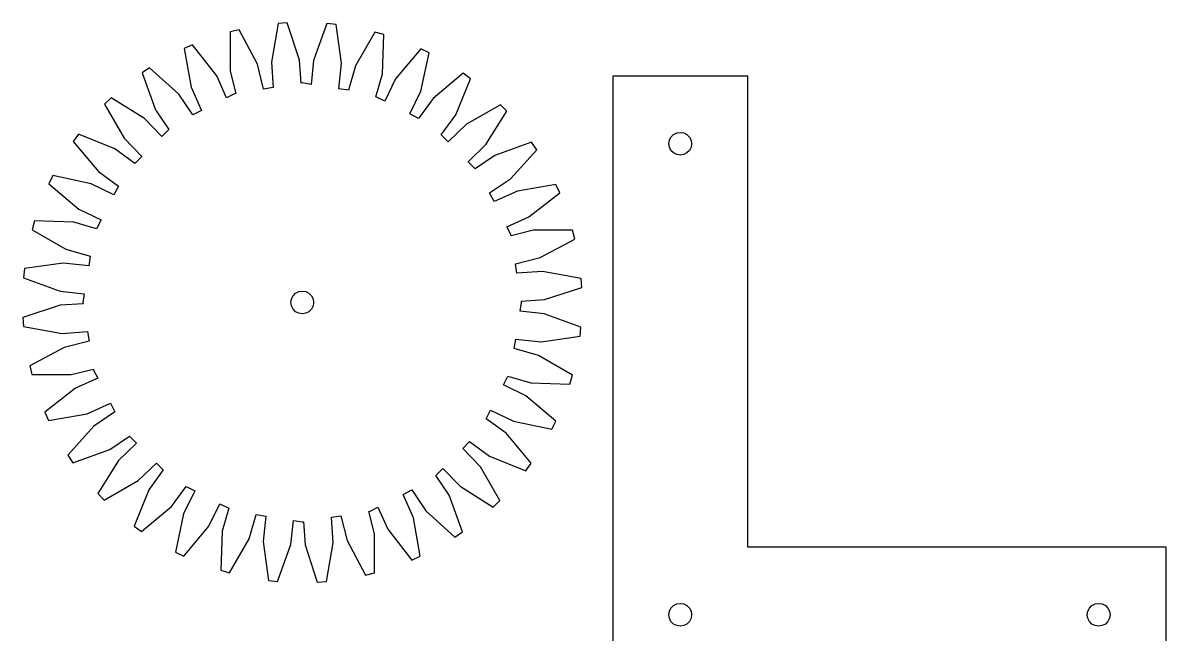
# Model space of a CAD drawing. Header units: metres. Extents: x -209 to 51, y -75 to 75.
# Drawn here: x -16.6 to 51.2, y 16.3 to 52.5 of the extents above; entities that cross this region are included whole.
import ezdxf

# ---------------------------------------------------------------- set-up
doc = ezdxf.new("R2010")
doc.units = ezdxf.units.M

msp = doc.modelspace()

# ---------------------------------------------------------------- linework, layer by layer
for p, q in [((-1.42679, 52.4219), (-1.83098, 50.1382)), ((-0.886475, 52.4597), (-1.42679, 52.4219)), ((-0.168381, 50.2544), (-0.886475, 52.4597)), ((1.46385, 52.4187), (0.66925, 50.2398)), ((2.00253, 52.362), (1.46385, 52.4187)), ((2.32677, 50.0656), (2.00253, 52.362)), ((-4.27412, 51.9231), (-4.27559, 49.6039)), ((-3.74857, 52.0542), (-4.27412, 51.9231)), ((-2.65843, 50.0071), (-3.74857, 52.0542)), ((4.31006, 51.9135), (3.14917, 49.9057)), ((4.83072, 51.7642), (4.31006, 51.9135)), ((4.75124, 49.4463), (4.83072, 51.7642)), ((-6.49677, 51.1578), (-6.99159, 50.9375)), ((-6.99159, 50.9375), (-6.5903, 48.6533)), ((-5.06773, 49.3311), (-6.49677, 51.1578)), ((7.0253, 50.9218), (5.53339, 49.1461)), ((7.51213, 50.6844), (7.0253, 50.9218)), ((-0.072861, 48.8885), (-0.168381, 50.2544)), ((0.66925, 50.2398), (0.519775, 48.8177)), ((7.03136, 48.4155), (7.51213, 50.6844)), ((-9.04756, 49.7979), (-9.49661, 49.495)), ((-9.49661, 49.495), (-8.70477, 47.3151)), ((-7.32303, 48.2471), (-9.04756, 49.7979)), ((-4.27559, 49.6039), (-3.94432, 48.2753)), ((-2.2919, 48.537), (-2.65843, 50.0071)), ((-1.83098, 50.1382), (-1.72528, 48.6267)), ((2.16817, 48.5566), (2.32677, 50.0656)), ((3.14917, 49.9057), (2.73648, 48.4666)), ((9.52708, 49.4736), (7.7495, 47.984)), ((9.96529, 49.1553), (9.52708, 49.4736)), ((-4.48611, 48.0248), (-5.06773, 49.3311)), ((0, 48.9), (-0.072861, 48.8885)), ((0.519775, 48.8177), (0, 48.9)), ((4.36179, 48.0882), (4.75124, 49.4463)), ((5.53339, 49.1461), (4.88689, 47.8206)), ((9.09784, 47.0043), (9.96529, 49.1553)), ((26.4, 49.3), (18.4, 49.3)), ((18.4, 49.3), (18.4, 13.4)), ((26.4, 21.4), (26.4, 49.3)), ((-6.48584, 47.0059), (-7.32303, 48.2471)), ((-6.5903, 48.6533), (-5.97314, 47.2671)), ((-4.01721, 48.2637), (-4.48611, 48.0248)), ((-3.94432, 48.2753), (-4.01721, 48.2637)), ((-1.72528, 48.6267), (-2.2919, 48.537)), ((2.73648, 48.4666), (2.16817, 48.5566)), ((6.37213, 47.0638), (7.03136, 48.4155)), ((-11.3235, 48.0156), (-11.7131, 47.6394)), ((-11.7131, 47.6394), (-10.5547, 45.6301)), ((-9.35583, 46.7879), (-11.3235, 48.0156)), ((4.88689, 47.8206), (4.36179, 48.0882)), ((7.7495, 47.984), (6.88945, 46.8002)), ((11.7394, 47.6131), (9.73013, 46.4547)), ((12.1156, 47.2234), (11.7394, 47.6131)), ((-8.33139, 45.727), (-9.35583, 46.7879)), ((-8.70477, 47.3151), (-7.91467, 46.1437)), ((-5.97314, 47.2671), (-6.48584, 47.0059)), ((6.88945, 46.8002), (6.37213, 47.0638)), ((8.23779, 45.8206), (9.09784, 47.0043)), ((10.8879, 45.2558), (12.1156, 47.2234)), ((-7.91467, 46.1437), (-8.33139, 45.727)), ((9.73013, 46.4547), (8.64835, 45.4101)), ((-13.2553, 45.8653), (-13.5737, 45.4271)), ((-13.5737, 45.4271), (-12.084, 43.6495)), ((-11.1044, 44.9978), (-13.2553, 45.8653)), ((-10.5547, 45.6301), (-9.51007, 44.5483)), ((8.64835, 45.4101), (8.23779, 45.8206)), ((21.725, 45.3), (21.758, 45.5086)), ((21.758, 45.5086), (21.8539, 45.6967)), ((21.8539, 45.6967), (22.0033, 45.8461)), ((22.0033, 45.8461), (22.1914, 45.942)), ((22.1914, 45.942), (22.4, 45.975)), ((22.4, 45.975), (22.6086, 45.942)), ((22.6086, 45.942), (22.7967, 45.8461)), ((22.7967, 45.8461), (22.9461, 45.6967)), ((22.9461, 45.6967), (23.0419, 45.5086)), ((23.0419, 45.5086), (23.075, 45.3)), ((-9.92062, 44.1378), (-11.1044, 44.9978)), ((9.82703, 44.2314), (10.8879, 45.2558)), ((13.595, 45.3966), (11.4151, 44.6048)), ((12.3471, 43.223), (13.8979, 44.9476)), ((13.8979, 44.9476), (13.595, 45.3966)), ((21.758, 45.0914), (21.725, 45.3)), ((21.8539, 44.9032), (21.758, 45.0914)), ((22.0033, 44.7539), (21.8539, 44.9032)), ((22.1914, 44.658), (22.0033, 44.7539)), ((22.7967, 44.7539), (22.6086, 44.658)), ((22.9461, 44.9032), (22.7967, 44.7539)), ((23.0419, 45.0914), (22.9461, 44.9032)), ((23.075, 45.3), (23.0419, 45.0914)), ((-9.51007, 44.5483), (-9.92062, 44.1378)), ((10.2437, 43.8147), (9.82703, 44.2314)), ((11.4151, 44.6048), (10.2437, 43.8147)), ((22.4, 44.625), (22.1914, 44.658)), ((22.6086, 44.658), (22.4, 44.625)), ((-14.7844, 43.4121), (-15.0218, 42.9253)), ((-12.5155, 42.9314), (-14.7844, 43.4121)), ((-12.084, 43.6495), (-10.9003, 42.7894)), ((-15.0218, 42.9253), (-13.2461, 41.4334)), ((-11.1638, 42.2721), (-12.5155, 42.9314)), ((-10.9003, 42.7894), (-11.1638, 42.2721)), ((11.1059, 42.3858), (12.3471, 43.223)), ((15.0375, 42.8916), (12.7533, 42.4903)), ((15.2578, 42.3968), (15.0375, 42.8916)), ((11.3671, 41.8731), (11.1059, 42.3858)), ((12.7533, 42.4903), (11.3671, 41.8731)), ((13.4311, 40.9677), (15.2578, 42.3968)), ((-13.2461, 41.4334), (-11.9206, 40.7869)), ((-15.8642, 40.7307), (-16.0135, 40.2101)), ((-13.5463, 40.6512), (-15.8642, 40.7307)), ((-11.9206, 40.7869), (-12.1882, 40.2618)), ((12.1248, 40.3861), (13.4311, 40.9677)), ((-16.0135, 40.2101), (-14.0058, 39.0492)), ((-12.1882, 40.2618), (-13.5463, 40.6512)), ((12.3637, 39.9172), (12.1248, 40.3861)), ((13.7039, 40.1756), (12.3753, 39.8443)), ((16.0231, 40.1741), (13.7039, 40.1756)), ((16.1542, 39.6486), (16.0231, 40.1741)), ((12.3753, 39.8443), (12.3637, 39.9172)), ((14.1071, 38.5584), (16.1542, 39.6486)), ((-14.0058, 39.0492), (-12.5666, 38.6365)), ((-12.5666, 38.6365), (-12.6566, 38.0682)), ((-14.1656, 38.2268), (-16.4621, 37.9025)), ((-12.6566, 38.0682), (-14.1656, 38.2268)), ((12.637, 38.1919), (14.1071, 38.5584)), ((12.7267, 37.6253), (12.637, 38.1919)), ((-16.4621, 37.9025), (-16.5187, 37.3638)), ((-16.5187, 37.3638), (-14.3398, 36.5692)), ((14.2382, 37.731), (12.7267, 37.6253)), ((16.5219, 37.3268), (14.2382, 37.731)), ((16.5597, 36.7865), (16.5219, 37.3268)), ((14.3544, 36.0684), (16.5597, 36.7865)), ((-14.3398, 36.5692), (-12.9177, 36.4198)), ((-12.9177, 36.4198), (-13, 35.9)), ((-0.674988, 35.9), (-0.641953, 36.1086)), ((-0.641953, 36.1086), (-0.546082, 36.2967)), ((-0.546082, 36.2967), (-0.396744, 36.4461)), ((-0.396744, 36.4461), (-0.208572, 36.5419)), ((-0.208572, 36.5419), (0, 36.575)), ((0, 36.575), (0.208572, 36.5419)), ((0.208572, 36.5419), (0.396744, 36.4461)), ((0.396744, 36.4461), (0.546082, 36.2967)), ((0.546082, 36.2967), (0.641953, 36.1086)), ((0.641953, 36.1086), (0.674988, 35.9)), ((12.9885, 35.9729), (14.3544, 36.0684)), ((13, 35.9), (12.9885, 35.9729)), ((-14.3544, 35.7316), (-16.5597, 35.0135)), ((-12.9885, 35.8271), (-14.3544, 35.7316)), ((-13, 35.9), (-12.9885, 35.8271)), ((-0.641953, 35.6914), (-0.674988, 35.9)), ((-0.546082, 35.5033), (-0.641953, 35.6914)), ((-0.396744, 35.3539), (-0.546082, 35.5033)), ((-0.208572, 35.258), (-0.396744, 35.3539)), ((0, 35.225), (-0.208572, 35.258)), ((0.208572, 35.258), (0, 35.225)), ((0.396744, 35.3539), (0.208572, 35.258)), ((0.546082, 35.5033), (0.396744, 35.3539)), ((0.641953, 35.6914), (0.546082, 35.5033)), ((0.674988, 35.9), (0.641953, 35.6914)), ((12.9177, 35.3802), (13, 35.9)), ((14.3398, 35.2307), (12.9177, 35.3802)), ((-16.5597, 35.0135), (-16.5219, 34.4732)), ((16.5187, 34.4361), (14.3398, 35.2307)), ((-16.5219, 34.4732), (-14.2382, 34.069)), ((-14.2382, 34.069), (-12.7267, 34.1747)), ((-12.7267, 34.1747), (-12.637, 33.6081)), ((14.1656, 33.5732), (16.4621, 33.8975)), ((16.4621, 33.8975), (16.5187, 34.4361)), ((-14.1071, 33.2416), (-16.1542, 32.1514)), ((-12.637, 33.6081), (-14.1071, 33.2416)), ((12.5666, 33.1635), (12.6566, 33.7318)), ((12.6566, 33.7318), (14.1656, 33.5732)), ((14.0058, 32.7508), (12.5666, 33.1635)), ((16.0135, 31.5899), (14.0058, 32.7508)), ((-16.1542, 32.1514), (-16.0231, 31.6259)), ((-13.7039, 31.6244), (-12.3753, 31.9557)), ((-12.3753, 31.9557), (-12.3637, 31.8828)), ((-12.3637, 31.8828), (-12.1248, 31.4139)), ((-16.0231, 31.6259), (-13.7039, 31.6244)), ((-12.1248, 31.4139), (-13.4311, 30.8323)), ((11.9206, 31.0131), (12.1882, 31.5382)), ((12.1882, 31.5382), (13.5463, 31.1488)), ((15.8642, 31.0693), (16.0135, 31.5899)), ((-13.4311, 30.8323), (-15.2578, 29.4032)), ((13.2461, 30.3666), (11.9206, 31.0131)), ((13.5463, 31.1488), (15.8642, 31.0693)), ((-12.7533, 29.3097), (-11.3671, 29.9268)), ((-11.3671, 29.9268), (-11.1059, 29.4142)), ((15.0218, 28.8747), (13.2461, 30.3666)), ((-15.2578, 29.4032), (-15.0375, 28.9084)), ((-15.0375, 28.9084), (-12.7533, 29.3097)), ((-11.1059, 29.4142), (-12.3471, 28.577)), ((10.9003, 29.0105), (11.1638, 29.5279)), ((11.1638, 29.5279), (12.5155, 28.8686)), ((-12.3471, 28.577), (-13.8979, 26.8524)), ((12.084, 28.1505), (10.9003, 29.0105)), ((12.5155, 28.8686), (14.7844, 28.3879)), ((14.7844, 28.3879), (15.0218, 28.8747)), ((-11.4151, 27.1952), (-10.2437, 27.9853)), ((-10.2437, 27.9853), (-9.82703, 27.5686)), ((13.5737, 26.3729), (12.084, 28.1505)), ((-13.595, 26.4034), (-11.4151, 27.1952)), ((-9.82703, 27.5686), (-10.8879, 26.5442)), ((9.51007, 27.2516), (9.92062, 27.6622)), ((10.5547, 26.1699), (9.51007, 27.2516)), ((9.92062, 27.6622), (11.1044, 26.8022)), ((-13.8979, 26.8524), (-13.595, 26.4034)), ((-10.8879, 26.5442), (-12.1156, 24.5765)), ((11.1044, 26.8022), (13.2553, 25.9347)), ((-9.73013, 25.3453), (-8.64835, 26.3899)), ((-8.23779, 25.9794), (-9.09784, 24.7956)), ((-8.64835, 26.3899), (-8.23779, 25.9794)), ((7.91467, 25.6562), (8.33139, 26.073)), ((8.33139, 26.073), (9.35583, 25.0121)), ((11.7131, 24.1606), (10.5547, 26.1699)), ((13.2553, 25.9347), (13.5737, 26.3729)), ((-11.7394, 24.1869), (-9.73013, 25.3453)), ((8.70477, 24.4849), (7.91467, 25.6562)), ((-12.1156, 24.5765), (-11.7394, 24.1869)), ((-9.09784, 24.7956), (-9.96529, 22.6447)), ((-7.7495, 23.816), (-6.88945, 24.9997)), ((-6.37213, 24.7362), (-7.03136, 23.3845)), ((-6.88945, 24.9997), (-6.37213, 24.7362)), ((5.97314, 24.5329), (6.48584, 24.7941)), ((6.5903, 23.1467), (5.97314, 24.5329)), ((6.48584, 24.7941), (7.32303, 23.5529)), ((9.49661, 22.305), (8.70477, 24.4849)), ((9.35583, 25.0121), (11.3235, 23.7843)), ((-9.52708, 22.3263), (-7.7495, 23.816)), ((-5.53339, 22.6539), (-4.88689, 23.9794)), ((-4.88689, 23.9794), (-4.36179, 23.7118)), ((4.01721, 23.5363), (4.48611, 23.7752)), ((4.48611, 23.7752), (5.06773, 22.4689)), ((11.3235, 23.7843), (11.7131, 24.1606)), ((-7.03136, 23.3845), (-7.51213, 21.1156)), ((-4.36179, 23.7118), (-4.75124, 22.3537)), ((-3.14917, 21.8942), (-2.73648, 23.3334)), ((-2.73648, 23.3334), (-2.16817, 23.2434)), ((-2.16817, 23.2434), (-2.32677, 21.7344)), ((1.72528, 23.1733), (2.2919, 23.263)), ((1.83098, 21.6618), (1.72528, 23.1733)), ((2.2919, 23.263), (2.65843, 21.7929)), ((3.94432, 23.5247), (4.01721, 23.5363)), ((4.27559, 22.1961), (3.94432, 23.5247)), ((6.99159, 20.8625), (6.5903, 23.1467)), ((7.32303, 23.5529), (9.04756, 22.0021)), ((-9.96529, 22.6447), (-9.52708, 22.3263)), ((-7.0253, 20.8782), (-5.53339, 22.6539)), ((-0.66925, 21.5602), (-0.519775, 22.9823)), ((-0.519775, 22.9823), (0, 22.9)), ((0, 22.9), (0.072861, 22.9115)), ((0.072861, 22.9115), (0.168381, 21.5456)), ((5.06773, 22.4689), (6.49677, 20.6422)), ((-4.75124, 22.3537), (-4.83072, 20.0358)), ((-4.31006, 19.8865), (-3.14917, 21.8942)), ((-2.32677, 21.7344), (-2.00253, 19.4379)), ((2.65843, 21.7929), (3.74857, 19.7458)), ((4.27412, 19.8768), (4.27559, 22.1961)), ((9.04756, 22.0021), (9.49661, 22.305)), ((-7.51213, 21.1156), (-7.0253, 20.8782)), ((-1.46385, 19.3813), (-0.66925, 21.5602)), ((0.168381, 21.5456), (0.886475, 19.3403)), ((1.42679, 19.3781), (1.83098, 21.6618)), ((51.2, 21.4), (26.4, 21.4)), ((51.2, 13.4), (51.2, 21.4)), ((6.49677, 20.6422), (6.99159, 20.8625)), ((-4.83072, 20.0358), (-4.31006, 19.8865)), ((3.74857, 19.7458), (4.27412, 19.8768)), ((-2.00253, 19.4379), (-1.46385, 19.3813)), ((0.886475, 19.3403), (1.42679, 19.3781)), ((21.758, 17.6086), (21.8539, 17.7967)), ((21.8539, 17.7967), (22.0033, 17.9461)), ((22.0033, 17.9461), (22.1914, 18.0419)), ((22.1914, 18.0419), (22.4, 18.075)), ((22.4, 18.075), (22.6086, 18.0419)), ((22.6086, 18.0419), (22.7967, 17.9461)), ((22.7967, 17.9461), (22.9461, 17.7967)), ((22.9461, 17.7967), (23.0419, 17.6086)), ((46.558, 17.6086), (46.6539, 17.7967)), ((46.6539, 17.7967), (46.8032, 17.9461)), ((46.8032, 17.9461), (46.9914, 18.0419)), ((46.9914, 18.0419), (47.2, 18.075)), ((47.2, 18.075), (47.4086, 18.0419)), ((47.4086, 18.0419), (47.5967, 17.9461)), ((47.5967, 17.9461), (47.7461, 17.7967)), ((47.7461, 17.7967), (47.8419, 17.6086)), ((21.725, 17.4), (21.758, 17.6086)), ((21.758, 17.1914), (21.725, 17.4)), ((21.8539, 17.0033), (21.758, 17.1914)), ((22.0033, 16.8539), (21.8539, 17.0033)), ((22.9461, 17.0033), (22.7967, 16.8539)), ((23.0419, 17.1914), (22.9461, 17.0033)), ((23.0419, 17.6086), (23.075, 17.4)), ((23.075, 17.4), (23.0419, 17.1914)), ((46.525, 17.4), (46.558, 17.6086)), ((46.558, 17.1914), (46.525, 17.4)), ((46.6539, 17.0033), (46.558, 17.1914)), ((46.8032, 16.8539), (46.6539, 17.0033)), ((47.7461, 17.0033), (47.5967, 16.8539)), ((47.8419, 17.1914), (47.7461, 17.0033)), ((47.8419, 17.6086), (47.875, 17.4)), ((47.875, 17.4), (47.8419, 17.1914)), ((22.1914, 16.758), (22.0033, 16.8539)), ((22.4, 16.725), (22.1914, 16.758)), ((22.6086, 16.758), (22.4, 16.725)), ((22.7967, 16.8539), (22.6086, 16.758)), ((46.9914, 16.758), (46.8032, 16.8539)), ((47.2, 16.725), (46.9914, 16.758)), ((47.4086, 16.758), (47.2, 16.725)), ((47.5967, 16.8539), (47.4086, 16.758))]:
    msp.add_line(p, q)

doc.saveas('drawing.dxf')
